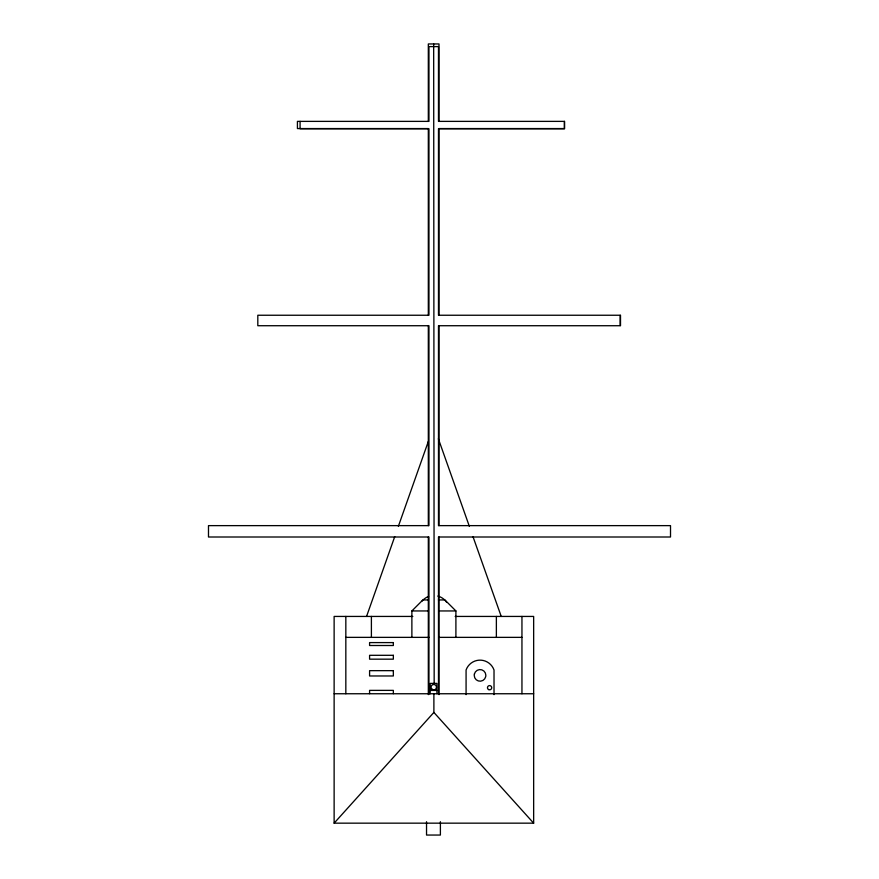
<?xml version="1.0" encoding="UTF-8"?>
<svg xmlns="http://www.w3.org/2000/svg" width="879" height="879" viewBox="0 0 879 879"><rect width="100%" height="100%" fill="white"/><g stroke="black" fill="none" stroke-linecap="round" stroke-linejoin="round"><path stroke-width="1.32" d="M366.554 616.432L394.737 536.619M398.363 526.312L428.359 441.357M455.179 616.432L533.652 616.432L533.652 823.162L334.13 823.162L433.885 712.419L433.885 693.751M411.877 637.363L411.877 610.949L422.887 599.939L428.062 599.939M438.423 599.939L444.895 599.939L455.904 610.949L455.904 637.363M411.877 610.949L427.886 610.949M438.555 610.949L455.904 610.949M412.811 616.432L334.13 616.432L334.13 823.162M345.832 637.363L429.117 637.363M438.555 637.363L521.95 637.363M430.172 690.422L436.94 690.422M334.13 693.751L533.652 693.751M433.885 712.419L533.652 823.162M438.368 438.775L469.342 526.312M472.979 536.619L501.228 616.432M433.666 43.95L434.171 684.499M620.189 315.308L620.189 325.527M564.384 121.379L564.384 128.565L438.995 128.565L438.995 315.308M521.95 616.432L521.95 693.751M496.371 616.432L496.371 637.363M494.02 694.63L494.02 670.007A14.822 14.822 0 0 0 466.079 670.007L466.079 694.63M440.39 821.711L440.39 835.05L426.535 835.05L426.535 821.711M438.995 121.379L438.995 43.95L428.326 43.95L428.326 121.379M438.995 325.527L438.995 525.631M438.995 537.003L438.995 694.608M438.489 694.157L438.489 537.003L670.512 537.003L670.512 525.631L438.489 525.631L438.489 325.724L620.508 325.724L620.508 315.242L438.489 315.242L438.489 128.763L564.56 128.763L564.56 121.379L438.489 121.379L438.489 46.609L428.963 46.609L428.963 121.379L297.421 121.379L297.421 128.565L428.326 128.565L428.326 315.308M436.94 693.751L436.94 683.401L430.172 683.401L430.172 693.751M428.963 694.157L428.963 537.003L208.488 537.003L208.488 525.631L428.963 525.631L428.963 325.724L257.811 325.724L257.811 315.242L428.963 315.242L428.963 128.763L300.08 128.763L300.08 121.379M428.326 325.527L428.326 525.631M428.326 537.003L428.326 694.608M393.342 693.674L393.342 690.378L369.587 690.378L369.587 693.674M371.399 616.432L371.399 637.363M345.832 616.432L345.832 693.751M422.063 601.082A15.404 15.404 0 0 1 428.578 596.489M437.83 596.061A15.404 15.404 0 0 1 446.477 602.071M474.396 674.05L474.242 675.555A5.801 5.801 0 0 0 485.691 676.72L485.845 675.215A5.801 5.801 0 0 0 474.396 674.05M393.342 642.593L369.587 642.593L369.587 645.505L393.342 645.505L393.342 642.593M393.342 655.305L369.587 655.305L369.587 659.173L393.342 659.173L393.342 655.305M393.342 670.655L369.587 670.655L369.587 675.973L393.342 675.973L393.342 670.655M488.537 689.554A2.132 2.132 0 0 0 491.724 687.708A2.132 2.132 0 0 0 488.537 685.862A2.132 2.132 0 0 0 488.537 689.554M432.094 689.301A2.703 2.703 0 0 0 436.456 687.565A2.703 2.703 0 0 0 432.776 684.664A2.703 2.703 0 0 0 432.094 689.301"/></g></svg>
